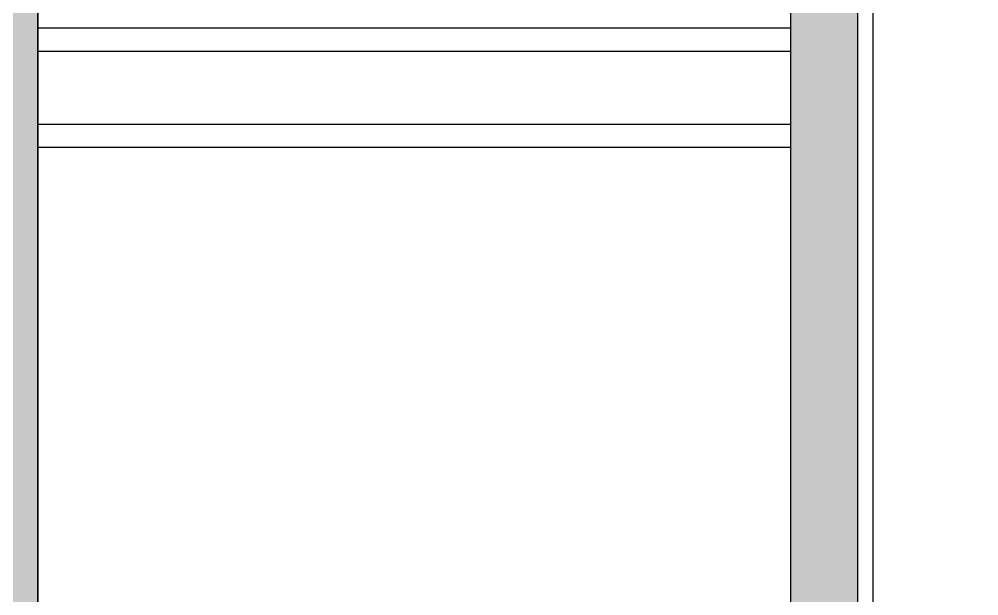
# Model space of a CAD drawing. Header units: millimetres. Extents: x 691 to 18605, y 670 to 10026.
# Drawn here: x 3273.02 to 3303.01, y 3024.07 to 3042.11 of the extents above; entities that cross this region are included whole.
import ezdxf

# ---------------------------------------------------------------- set-up
doc = ezdxf.new("R2010")
doc.units = ezdxf.units.MM

# ---------------------------------------------------------------- blocks, each defined once
blk = doc.blocks.new('BORNERA TIERRA')
at = {"true_color": 0x636466}
h = blk.add_hatch(color=251, dxfattribs=at)
h.dxf.hatch_style = 1
h.paths.add_polyline_path([(0, -30.69), (-4.29, -30.69), (-4.29, -22.11), (0, -22.11), (0, -18.606, -0.414214), (-3.756, -14.85, -0.414214), (0, -11.094), (0, -9.451), (-5, -9.451), (-5, -43.349), (0, -43.349), (0, -41.706, -0.414214), (-3.756, -37.95, -0.414214), (0, -34.194)])
h.paths.add_polyline_path([(0, -4.558), (-5, -4.558), (-5, -8.539), (0, -8.539)])
h.paths.add_polyline_path([(0, 0), (-5, 0), (-5, -3.3), (0, -3.3)])
h.paths.add_polyline_path([(0, -44.261), (-5, -44.261), (-5, -48.242), (0, -48.242)])
h.paths.add_polyline_path([(0, -49.5), (-5, -49.5), (-5, -52.8), (0, -52.8)])
h = blk.add_hatch(color=251, dxfattribs=at)
h.dxf.hatch_style = 1
h.paths.add_polyline_path([(5, 0), (0, 0), (0, -3.3), (5, -3.3)])
h.paths.add_polyline_path([(5, -4.558), (0, -4.558), (0, -8.539), (5, -8.539)])
h.paths.add_polyline_path([(5, -9.451), (0, -9.451), (0, -11.094, -0.414214), (3.756, -14.85, -0.414214), (0, -18.606), (0, -22.11), (4.29, -22.11), (4.29, -30.69), (0, -30.69), (0, -34.194, -0.414214), (3.756, -37.95, -0.414214), (0, -41.706), (0, -43.349), (5, -43.349)])
h.paths.add_polyline_path([(5, -44.261), (0, -44.261), (0, -48.242), (5, -48.242)])
h.paths.add_polyline_path([(5, -49.5), (0, -49.5), (0, -52.8), (5, -52.8)])
at = {"color": 250, "linetype": 'Continuous'}
for p, q in [((-5, 0), (-5, -52.8)), ((5, 0), (5, -52.8))]:
    blk.add_line(p, q, dxfattribs=at)
at = {"color": 3, "linetype": 'Continuous'}
blk.add_line((-4.29, -22.11), (-4.29, -30.69), dxfattribs=at)
at = {"color": 253, "linetype": 'Continuous'}
blk.add_line((-4.125, -22.242), (-4.125, -30.558), dxfattribs=at)
blk = doc.blocks.new('FRENO DE BORNERA')
at = {"color": 251, "linetype": 'Continuous', "true_color": 0x636466}
for p, q in [((-4, -20.054), (4, -20.054)), ((-4, -20.054), (4, -20.054)), ((-4, -20.3), (4, -20.3)), ((-4, -21.077), (4, -21.077)), ((-4, -21.322), (4, -21.322)), ((-4, -21.322), (4, -21.322))]:
    blk.add_line(p, q, dxfattribs=at)
at = {"color": 9, "linetype": 'Continuous', "true_color": 0xc7c8ca}
blk.add_lwpolyline([(-4, 0), (4, 0), (4, -45), (-4, -45)], close=True, dxfattribs=at)

msp = doc.modelspace()

# ---------------------------------------------------------------- block references
at = {"color": 0, "xscale": 2.941853874870019, "yscale": 2.941853874870019, "zscale": 2.941853874870019}
for name, p in [('BORNERA TIERRA', (3258.884, 3112.302)), ('BORNERA TIERRA', (3311.838, 3112.302)), ('FRENO DE BORNERA', (3285.361, 3100.829))]:
    msp.add_blockref(name, p, dxfattribs=at)

doc.saveas('drawing.dxf')
